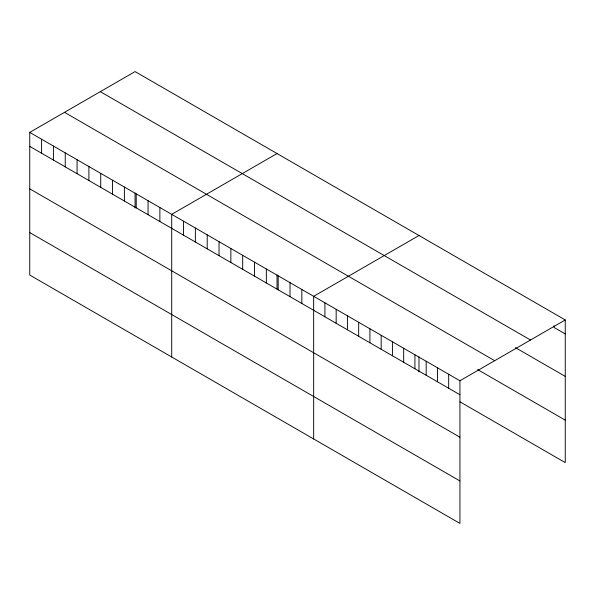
<?xml version="1.0" encoding="UTF-8"?>
<svg xmlns="http://www.w3.org/2000/svg" width="595" height="595" viewBox="0 0 595 595"><rect width="100%" height="100%" fill="white"/><g stroke="black" fill="none" stroke-linecap="round" stroke-linejoin="round"><path stroke-width="0.89" d="M29.75 132.395L459.928 380.755L459.928 523.414L29.75 275.054L29.75 132.395L135.072 71.586L565.25 319.946L565.25 462.605L459.972 401.826M277.032 153.547L171.71 214.349L171.71 357.015M418.992 235.501L313.669 296.31L313.669 438.969M459.928 380.755L565.25 319.946M565.25 333.936L553.997 327.443L553.997 325.696M100.317 91.652L530.495 340.013M515.426 347.636L565.25 376.397M64.505 112.329L494.683 360.689M477.651 369.577L565.25 420.144M29.75 146.385L459.928 394.745M29.75 188.846L459.928 437.206M29.75 232.593L459.928 480.953M448.675 374.255L448.675 388.252M437.429 367.762L437.429 381.752M426.176 361.269L426.176 375.259M418.992 356.933L418.992 371.972M414.923 354.769L414.923 368.766M403.67 348.276L403.67 362.266M392.425 341.783L392.425 355.773M381.172 335.283L381.172 349.28M369.919 328.79L369.919 342.779M358.673 322.289L358.673 336.287M347.421 315.796L347.421 329.794M336.168 309.303L336.168 323.293M324.915 302.803L324.915 316.8M301.836 289.482L301.836 303.472M290.01 282.647L290.01 296.645M278.177 275.82L278.177 289.817M277.032 274.979L277.032 289.125M266.344 268.992L266.344 282.982M254.519 262.164L254.519 276.154M242.686 255.329L242.686 269.327M230.86 248.502L230.86 262.492M219.027 241.674L219.027 255.664M207.201 234.839L207.201 248.836M195.368 228.011L195.368 242.001M183.535 221.184L183.535 235.174M159.877 207.521L159.877 221.518M148.051 200.694L148.051 214.683M136.218 193.858L136.218 207.856M135.072 193.018L135.072 208.057M124.392 187.031L124.392 201.028M112.559 180.203L112.559 194.193M100.726 173.376L100.726 187.365M88.9 166.541L88.9 180.538M77.067 159.713L77.067 173.703M65.242 152.885L65.242 166.875M53.409 146.05L53.409 160.048M41.583 139.223L41.583 153.213"/></g></svg>
